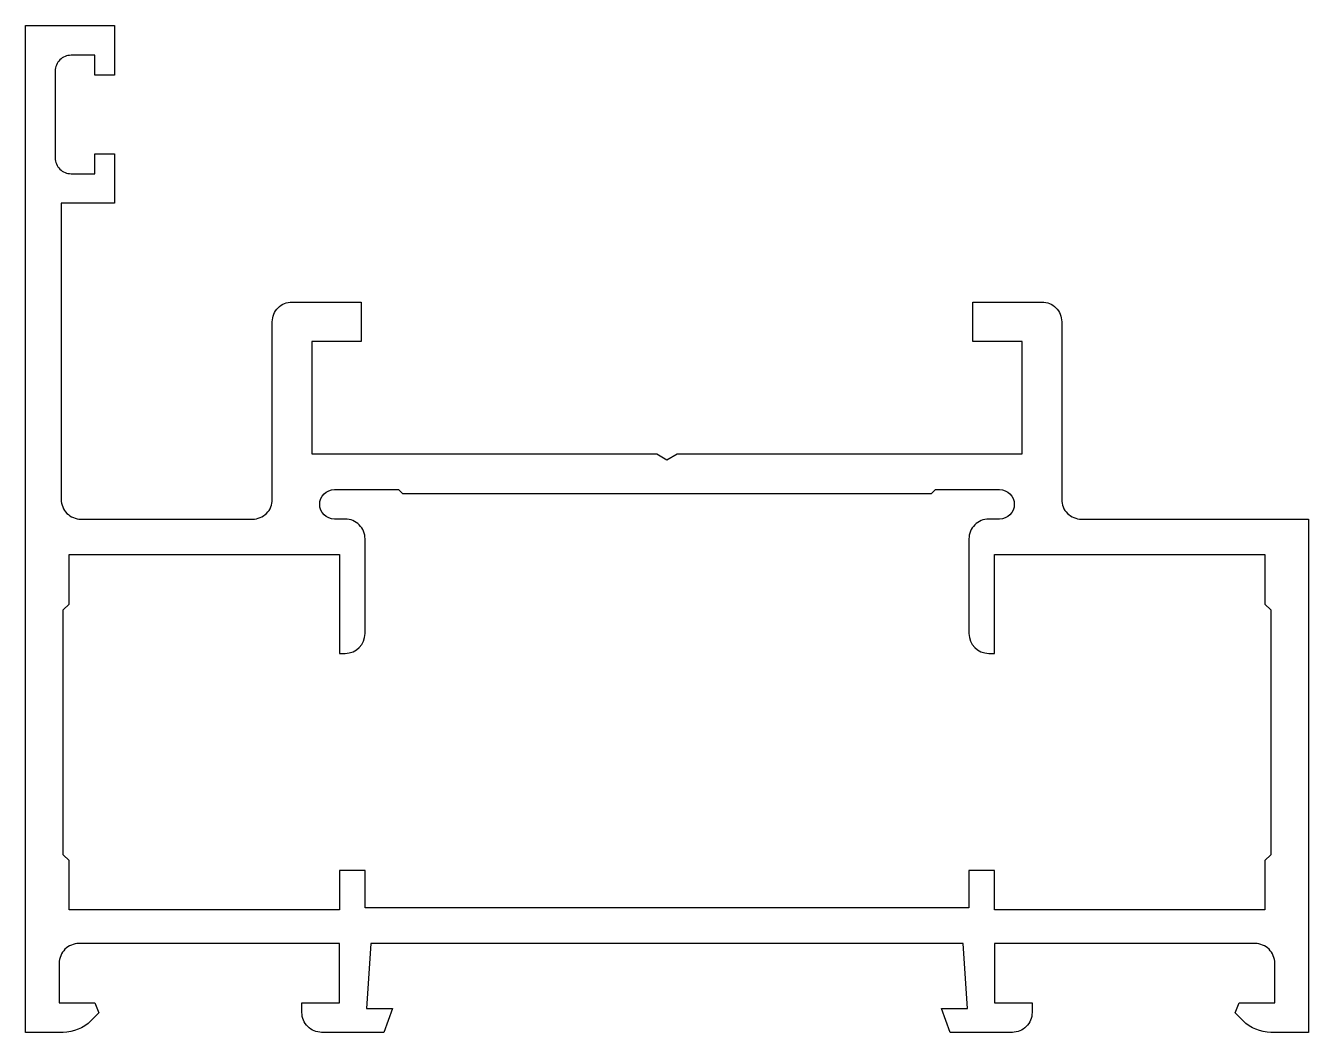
# Model space of a CAD drawing. Header units: millimetres. Extents: x 0 to 65, y 0 to 51.
import ezdxf

# ---------------------------------------------------------------- set-up
doc = ezdxf.new("R2010")
doc.units = ezdxf.units.MM

msp = doc.modelspace()

# ---------------------------------------------------------------- linework, layer by layer
for points in [[(2.8, 26), (11.5, 26, 0.414214), (12.5, 27), (12.5, 36, -0.414214), (13.5, 37), (17, 37), (17, 35), (14.5, 35), (14.5, 29.3), (31.98, 29.3), (32.5, 29), (33.02, 29.3), (50.5, 29.3), (50.5, 35), (48, 35), (48, 37), (51.5, 37, -0.414214), (52.5, 36), (52.5, 27, 0.414214), (53.5, 26), (65, 26), (65, 0), (63.104, 0, -0.198912), (61.69, 0.586), (61.288, 0.988), (61.5, 1.5), (63.3, 1.5), (63.3, 3.5, 0.414214), (62.3, 4.5), (49.1, 4.5), (49.1, 1.5), (51, 1.5), (51, 1, -0.414214), (50, 0), (46.851, 0), (46.414, 1.2), (47.721, 1.2), (47.5, 4.5), (17.5, 4.5), (17.279, 1.2), (18.586, 1.2), (18.149, 0), (15, 0, -0.414214), (14, 1), (14, 1.5), (15.9, 1.5), (15.9, 4.5), (2.7, 4.5, 0.414214), (1.7, 3.5), (1.7, 1.5), (3.5, 1.5), (3.712, 0.988), (3.31, 0.586, -0.198912), (1.896, 0), (0, 0), (0, 51), (4.5, 51), (4.5, 48.5), (3.5, 48.5), (3.5, 49.5), (2.3, 49.5, 0.414214), (1.5, 48.7), (1.5, 44.3, 0.414214), (2.3, 43.5), (3.5, 43.5), (3.5, 44.5), (4.5, 44.5), (4.5, 42), (1.8, 42), (1.8, 27, 0.414214), (2.8, 26)], [(2.2, 24.2), (15.9, 24.2), (15.9, 19.2), (16.199, 19.2, 0.414187), (17.199, 20.2), (17.2, 25, 0.41424), (16.2, 26), (15.65, 26, -1), (15.65, 27.5), (18.9, 27.5), (19.1, 27.3), (45.9, 27.3), (46.1, 27.5), (49.35, 27.5, -1), (49.35, 26), (48.8, 26, 0.41424), (47.8, 25), (47.801, 20.2, 0.414187), (48.801, 19.2), (49.1, 19.2), (49.1, 24.2), (62.8, 24.2), (62.8, 21.7), (63.1, 21.4), (63.1, 9), (62.8, 8.7), (62.8, 6.2), (49.1, 6.2), (49.1, 8.2), (47.8, 8.2), (47.8, 6.3), (17.2, 6.3), (17.2, 8.2), (15.9, 8.2), (15.9, 6.2), (2.2, 6.2), (2.2, 8.7), (1.9, 9), (1.9, 21.4), (2.2, 21.7), (2.2, 24.2, -0.414214)]]:
    msp.add_lwpolyline(points, format="xyb", close=True)

doc.saveas('drawing.dxf')
